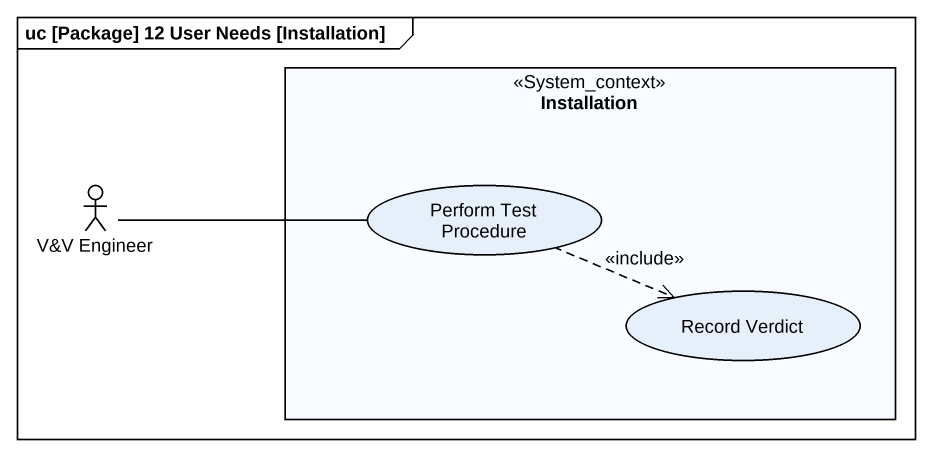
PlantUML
@startuml
mainframe uc [Package] 12 User Needs [Installation]
rectangle Installation <<System_context>> {
  usecase "Perform Test Procedure" as Perform_Test_Procedure
  usecase "Record Verdict" as Record_Verdict
}
actor "V&V Engineer" as V_V_Engineer
V_V_Engineer -right- Perform_Test_Procedure
Perform_Test_Procedure .right.> Record_Verdict : <<include>>
@enduml
